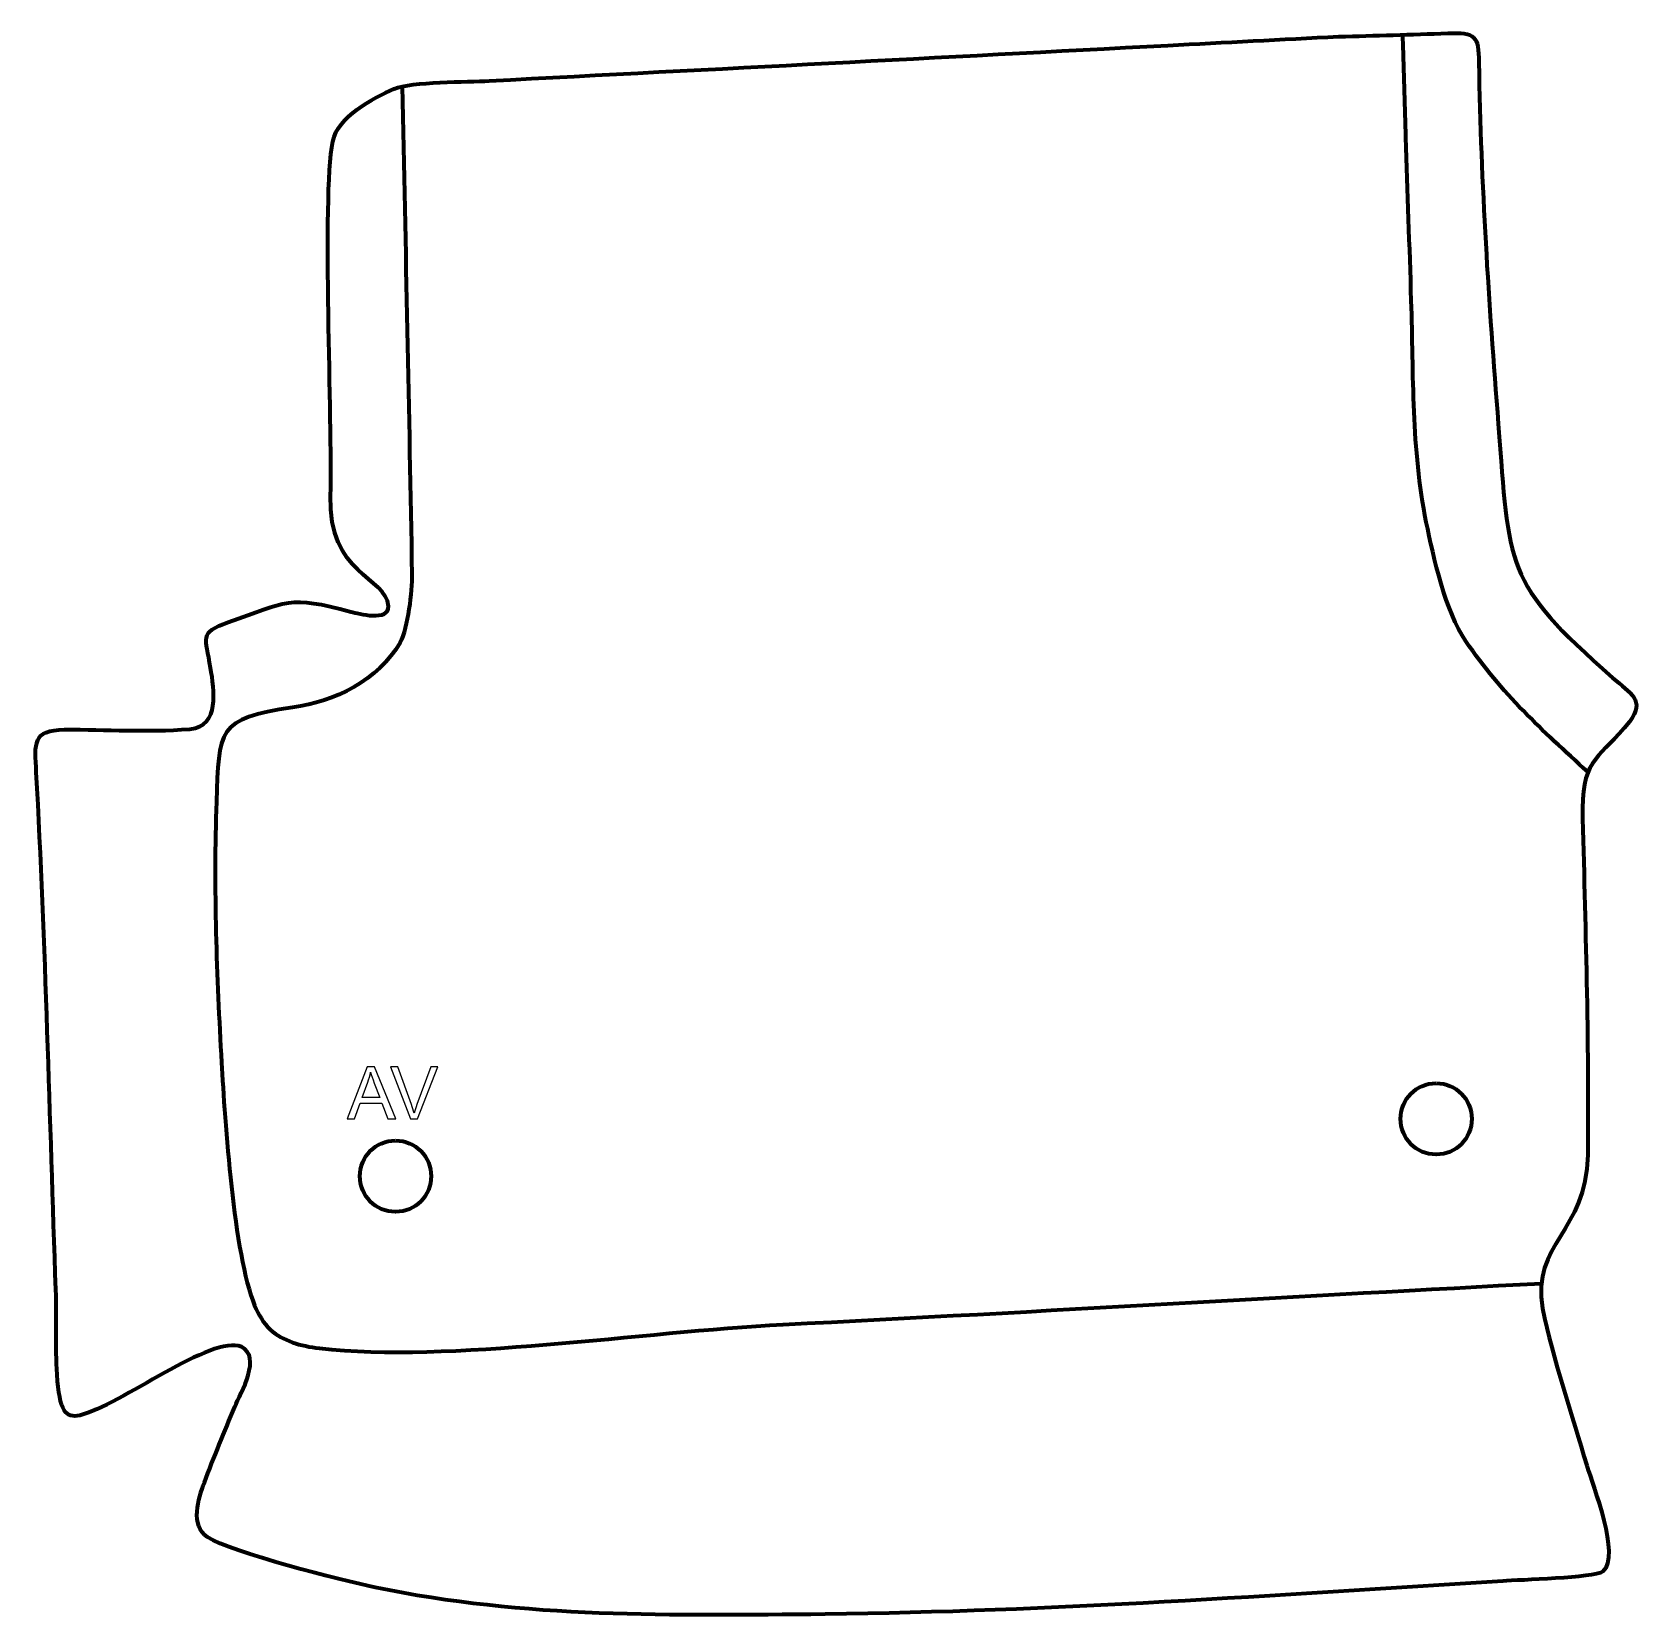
# Model space of a CAD drawing. Header units: millimetres. Extents: x -514 to 52, y 78 to 634.
import ezdxf

# ---------------------------------------------------------------- set-up
doc = ezdxf.new("R2010")
doc.units = ezdxf.units.MM
doc.header["$MEASUREMENT"] = 0
doc.layers.add('layer 2', color=7, linetype='Continuous')
doc.layers.add('layer 3', color=7, linetype='Continuous')

msp = doc.modelspace()

# ---------------------------------------------------------------- linework, layer by layer
at = {"layer": 'layer 2', "color": 142, "lineweight": 200}
for centre in [(-21.1531, 253.0327), (-386.2784, 232.9244)]:
    msp.add_ellipse(centre, major_axis=(0, 12.5), ratio=1, dxfattribs=at)
at = {"layer": 'layer 2', "color": 142, "lineweight": 158}
for points, knots in [([(32.1292, 374.6873), (15.6538, 389.7577), (2.1126, 401.8483), (-10.7432, 420.6143), (-10.7432, 420.6143), (-17.9575, 431.1452), (-22.0507, 449.8649), (-24.6065, 462.3981), (-24.6065, 462.3981), (-29.8206, 487.9665), (-29.0749, 514.1415), (-29.8754, 540.1003), (-29.8754, 540.1003), (-30.4639, 559.1808), (-31.1583, 578.2577), (-31.7511, 597.3382), (-31.7511, 597.3382), (-32.0756, 607.8428), (-32.4002, 618.3475), (-32.7247, 628.8521), (-32.7247, 628.8521), (-32.7247, 628.8521), (-32.8638, 633.3541), (-32.8638, 633.3541)], [0, 0, 0, 0, 0.14285714, 0.14285714, 0.14285714, 0.14285714, 0.28571429, 0.28571429, 0.28571429, 0.28571429, 0.42857143, 0.42857143, 0.42857143, 0.42857143, 0.57142857, 0.57142857, 0.57142857, 0.57142857, 0.71428571, 0.71428571, 0.71428571, 0.71428571, 1, 1, 1, 1]), ([(-383.8895, 615.2264), (-382.7664, 558.175), (-381.5467, 501.11), (-380.5302, 444.0586), (-380.5302, 444.0586), (-380.4252, 438.1623), (-381.9941, 425.3536), (-384.6477, 420.1443), (-384.6477, 420.1443), (-392.5406, 406.8332), (-407.4929, 399.4064), (-422.433, 397.3163), (-422.433, 397.3163), (-449.0739, 393.5893), (-448.2218, 389.3777), (-449.1213, 364.2423), (-449.1213, 364.2423), (-450.2078, 333.8856), (-449.0487, 303.0347), (-447.319, 272.7113), (-447.319, 272.7113), (-446.1772, 252.8505), (-443.1148, 205.2422), (-435.7071, 187.5418), (-435.7071, 187.5418), (-434.2105, 184.0993), (-432.7971, 181.6403), (-430.1096, 179.0037), (-430.1096, 179.0037), (-425.7917, 175.1602), (-419.619, 173.3225), (-412.9542, 172.5669), (-412.9542, 172.5669), (-367.4939, 167.4131), (-299.9671, 178.3799), (-250.212, 180.8857), (-250.212, 180.8857), (-160.7829, 185.3896), (-63.5525, 191.1729), (15.7771, 195.3189)], [0, 0, 0, 0, 0.09090909, 0.09090909, 0.09090909, 0.09090909, 0.18181818, 0.18181818, 0.18181818, 0.18181818, 0.27272727, 0.27272727, 0.27272727, 0.27272727, 0.36363636, 0.36363636, 0.36363636, 0.36363636, 0.45454545, 0.45454545, 0.45454545, 0.45454545, 0.54545455, 0.54545455, 0.54545455, 0.54545455, 0.63636364, 0.63636364, 0.63636364, 0.63636364, 0.72727273, 0.72727273, 0.72727273, 0.72727273, 0.81818182, 0.81818182, 0.81818182, 0.81818182, 1, 1, 1, 1])]:
    msp.add_open_spline(points, degree=3, knots=knots, dxfattribs=at)
at = {"layer": 'layer 2', "color": 142}
for points, knots in [([(-403.2497, 253.0677), (-403.2497, 253.0677), (-396.2732, 271.2541), (-396.2732, 271.2541), (-396.2732, 271.2541), (-396.2732, 271.2541), (-393.6273, 271.2541), (-393.6273, 271.2541), (-393.6273, 271.2541), (-393.6273, 271.2541), (-386.2232, 253.0677), (-386.2232, 253.0677), (-386.2232, 253.0677), (-386.2232, 253.0677), (-388.9622, 253.0677), (-388.9622, 253.0677), (-388.9622, 253.0677), (-388.9622, 253.0677), (-391.0662, 258.5795), (-391.0662, 258.5795), (-391.0662, 258.5795), (-391.0662, 258.5795), (-398.7243, 258.5795), (-398.7243, 258.5795), (-398.7243, 258.5795), (-398.7243, 258.5795), (-400.697, 253.0677), (-400.697, 253.0677), (-400.697, 253.0677), (-400.697, 253.0677), (-403.2497, 253.0677), (-403.2497, 253.0677)], [0, 0, 0, 0, 0.11111111, 0.11111111, 0.11111111, 0.11111111, 0.22222222, 0.22222222, 0.22222222, 0.22222222, 0.33333333, 0.33333333, 0.33333333, 0.33333333, 0.44444444, 0.44444444, 0.44444444, 0.44444444, 0.55555556, 0.55555556, 0.55555556, 0.55555556, 0.66666667, 0.66666667, 0.66666667, 0.66666667, 0.77777778, 0.77777778, 0.77777778, 0.77777778, 1, 1, 1, 1]), ([(-398.0173, 260.5353), (-398.0173, 260.5353), (-391.8197, 260.5353), (-391.8197, 260.5353), (-391.8197, 260.5353), (-391.8197, 260.5353), (-393.7162, 265.5772), (-393.7162, 265.5772), (-393.7162, 265.5772), (-394.2877, 267.1097), (-394.7195, 268.3754), (-395.0201, 269.3745), (-395.0201, 269.3745), (-395.2699, 268.1892), (-395.6043, 267.025), (-396.0234, 265.8735), (-396.0234, 265.8735), (-396.0234, 265.8735), (-398.0173, 260.5353), (-398.0173, 260.5353)], [0, 0, 0, 0, 0.16666667, 0.16666667, 0.16666667, 0.16666667, 0.33333333, 0.33333333, 0.33333333, 0.33333333, 0.5, 0.5, 0.5, 0.5, 0.66666667, 0.66666667, 0.66666667, 0.66666667, 1, 1, 1, 1]), ([(-381.0162, 253.0677), (-381.0162, 253.0677), (-388.0435, 271.2541), (-388.0435, 271.2541), (-388.0435, 271.2541), (-388.0435, 271.2541), (-385.4358, 271.2541), (-385.4358, 271.2541), (-385.4358, 271.2541), (-385.4358, 271.2541), (-380.7114, 258.0376), (-380.7114, 258.0376), (-380.7114, 258.0376), (-380.3346, 256.9793), (-380.0129, 255.9887), (-379.7589, 255.0616), (-379.7589, 255.0616), (-379.4795, 256.0564), (-379.1535, 257.047), (-378.781, 258.0376), (-378.781, 258.0376), (-378.781, 258.0376), (-373.8788, 271.2541), (-373.8788, 271.2541), (-373.8788, 271.2541), (-373.8788, 271.2541), (-371.4235, 271.2541), (-371.4235, 271.2541), (-371.4235, 271.2541), (-371.4235, 271.2541), (-378.5143, 253.0677), (-378.5143, 253.0677), (-378.5143, 253.0677), (-378.5143, 253.0677), (-381.0162, 253.0677), (-381.0162, 253.0677)], [0, 0, 0, 0, 0.1, 0.1, 0.1, 0.1, 0.2, 0.2, 0.2, 0.2, 0.3, 0.3, 0.3, 0.3, 0.4, 0.4, 0.4, 0.4, 0.5, 0.5, 0.5, 0.5, 0.6, 0.6, 0.6, 0.6, 0.7, 0.7, 0.7, 0.7, 0.8, 0.8, 0.8, 0.8, 1, 1, 1, 1])]:
    msp.add_open_spline(points, degree=3, knots=knots, dxfattribs=at)
at = {"layer": 'layer 3', "color": 242, "lineweight": 158}
msp.add_open_spline([(-55.3735, 632.7463), (-75.3416, 631.704), (-95.3096, 630.6617), (-115.2777, 629.6194), (-115.2777, 629.6194), (-194.6508, 625.4763), (-274.0238, 621.3331), (-353.3969, 617.19), (-353.3969, 617.19), (-361.0195, 616.8357), (-380.6623, 616.9399), (-386.7708, 614.3859), (-386.7708, 614.3859), (-394.3011, 611.0586), (-406.6198, 604.6171), (-408.2883, 595.9266), (-408.2883, 595.9266), (-412.1745, 575.6851), (-408.2528, 496.7359), (-409.0822, 471.7656), (-409.0822, 471.7656), (-410.0121, 443.771), (-389.4064, 443.2832), (-388.7553, 432.917), (-388.7553, 432.917), (-388.4097, 427.4148), (-399.3281, 430.2246), (-401.9349, 430.9443), (-401.9349, 430.9443), (-423.7723, 436.8851), (-424.1879, 434.4871), (-445.006, 427.2852), (-445.006, 427.2852), (-455.3906, 423.5073), (-452.9498, 422.0324), (-451.1592, 411.2291), (-451.1592, 411.2291), (-449.8758, 403.4862), (-447.7661, 390.8116), (-458.4597, 389.8019), (-458.4597, 389.8019), (-473.8737, 388.5657), (-487.3985, 389.7416), (-502.4889, 389.5795), (-502.4889, 389.5795), (-513.7278, 389.4588), (-512.866, 384.769), (-512.302, 374.6239), (-512.302, 374.6239), (-509.0095, 314.3796), (-507.6145, 253.4597), (-505.4391, 193.1017), (-505.4391, 193.1017), (-505.1366, 183.15), (-505.6762, 173.2136), (-505.023, 163.3653), (-505.023, 163.3653), (-504.1625, 150.3917), (-502.0129, 147.844), (-497.0455, 149.025), (-497.0455, 149.025), (-483.1126, 152.3378), (-450.4804, 177.6688), (-440.3626, 173.0153), (-440.3626, 173.0153), (-433.0666, 169.6596), (-440.5283, 157.118), (-442.696, 151.9879), (-442.696, 151.9879), (-446.2448, 143.4479), (-450.0616, 134.1286), (-453.3304, 125.5069), (-453.3304, 125.5069), (-455.4649, 119.8773), (-458.4776, 110.3261), (-452.2052, 106.2749), (-452.2052, 106.2749), (-443.9462, 100.9406), (-404.978, 91.054), (-393.4713, 88.6577), (-393.4713, 88.6577), (-340.7177, 77.6715), (-289.0568, 78.7951), (-235.5659, 79.2443), (-235.5659, 79.2443), (-155.5692, 80.2528), (-77.5223, 85.8903), (2.1773, 90.8951), (2.1773, 90.8951), (8.0686, 91.265), (34.0528, 91.9625), (37.3662, 94.2268), (37.3662, 94.2268), (43.5645, 100.0869), (33.9059, 123.7806), (31.6883, 131.4133), (31.6883, 131.4133), (26.5331, 149.0239), (19.791, 168.7584), (16.1742, 186.5022), (16.1742, 186.5022), (12.1935, 209.5089), (31.5848, 213.2317), (32.0353, 240.3204), (32.0353, 240.3204), (32.4551, 280.0949), (31.1517, 322.1812), (30.1482, 361.998), (30.1482, 361.998), (30.2922, 379.8736), (36.6312, 379.7656), (46.6956, 392.2779), (46.6956, 392.2779), (52.3725, 400.092), (47.0074, 402.2411), (40.7024, 407.8094), (40.7024, 407.8094), (2.3573, 441.6406), (4.5691, 446.6567), (0.6329, 496.9119), (0.6329, 496.9119), (-2.7779, 539.9245), (-5.4558, 580.467), (-6.1706, 623.613), (-6.1706, 623.613), (-6.3167, 633.115), (-7.4259, 634.2323), (-17.0904, 633.8832), (-17.0904, 633.8832), (-29.924, 633.4195), (-42.5332, 633.0429), (-55.3735, 632.7463)], degree=3, knots=[0, 0, 0, 0, 0.02941176, 0.02941176, 0.02941176, 0.02941176, 0.05882353, 0.05882353, 0.05882353, 0.05882353, 0.08823529, 0.08823529, 0.08823529, 0.08823529, 0.11764706, 0.11764706, 0.11764706, 0.11764706, 0.14705882, 0.14705882, 0.14705882, 0.14705882, 0.17647059, 0.17647059, 0.17647059, 0.17647059, 0.20588235, 0.20588235, 0.20588235, 0.20588235, 0.23529412, 0.23529412, 0.23529412, 0.23529412, 0.26470588, 0.26470588, 0.26470588, 0.26470588, 0.29411765, 0.29411765, 0.29411765, 0.29411765, 0.32352941, 0.32352941, 0.32352941, 0.32352941, 0.35294118, 0.35294118, 0.35294118, 0.35294118, 0.38235294, 0.38235294, 0.38235294, 0.38235294, 0.41176471, 0.41176471, 0.41176471, 0.41176471, 0.44117647, 0.44117647, 0.44117647, 0.44117647, 0.47058824, 0.47058824, 0.47058824, 0.47058824, 0.5, 0.5, 0.5, 0.5, 0.52941176, 0.52941176, 0.52941176, 0.52941176, 0.55882353, 0.55882353, 0.55882353, 0.55882353, 0.58823529, 0.58823529, 0.58823529, 0.58823529, 0.61764706, 0.61764706, 0.61764706, 0.61764706, 0.64705882, 0.64705882, 0.64705882, 0.64705882, 0.67647059, 0.67647059, 0.67647059, 0.67647059, 0.70588235, 0.70588235, 0.70588235, 0.70588235, 0.73529412, 0.73529412, 0.73529412, 0.73529412, 0.76470588, 0.76470588, 0.76470588, 0.76470588, 0.79411765, 0.79411765, 0.79411765, 0.79411765, 0.82352941, 0.82352941, 0.82352941, 0.82352941, 0.85294118, 0.85294118, 0.85294118, 0.85294118, 0.88235294, 0.88235294, 0.88235294, 0.88235294, 0.91176471, 0.91176471, 0.91176471, 0.91176471, 0.94117647, 0.94117647, 0.94117647, 0.94117647, 1, 1, 1, 1], dxfattribs=at)

doc.saveas('drawing.dxf')
